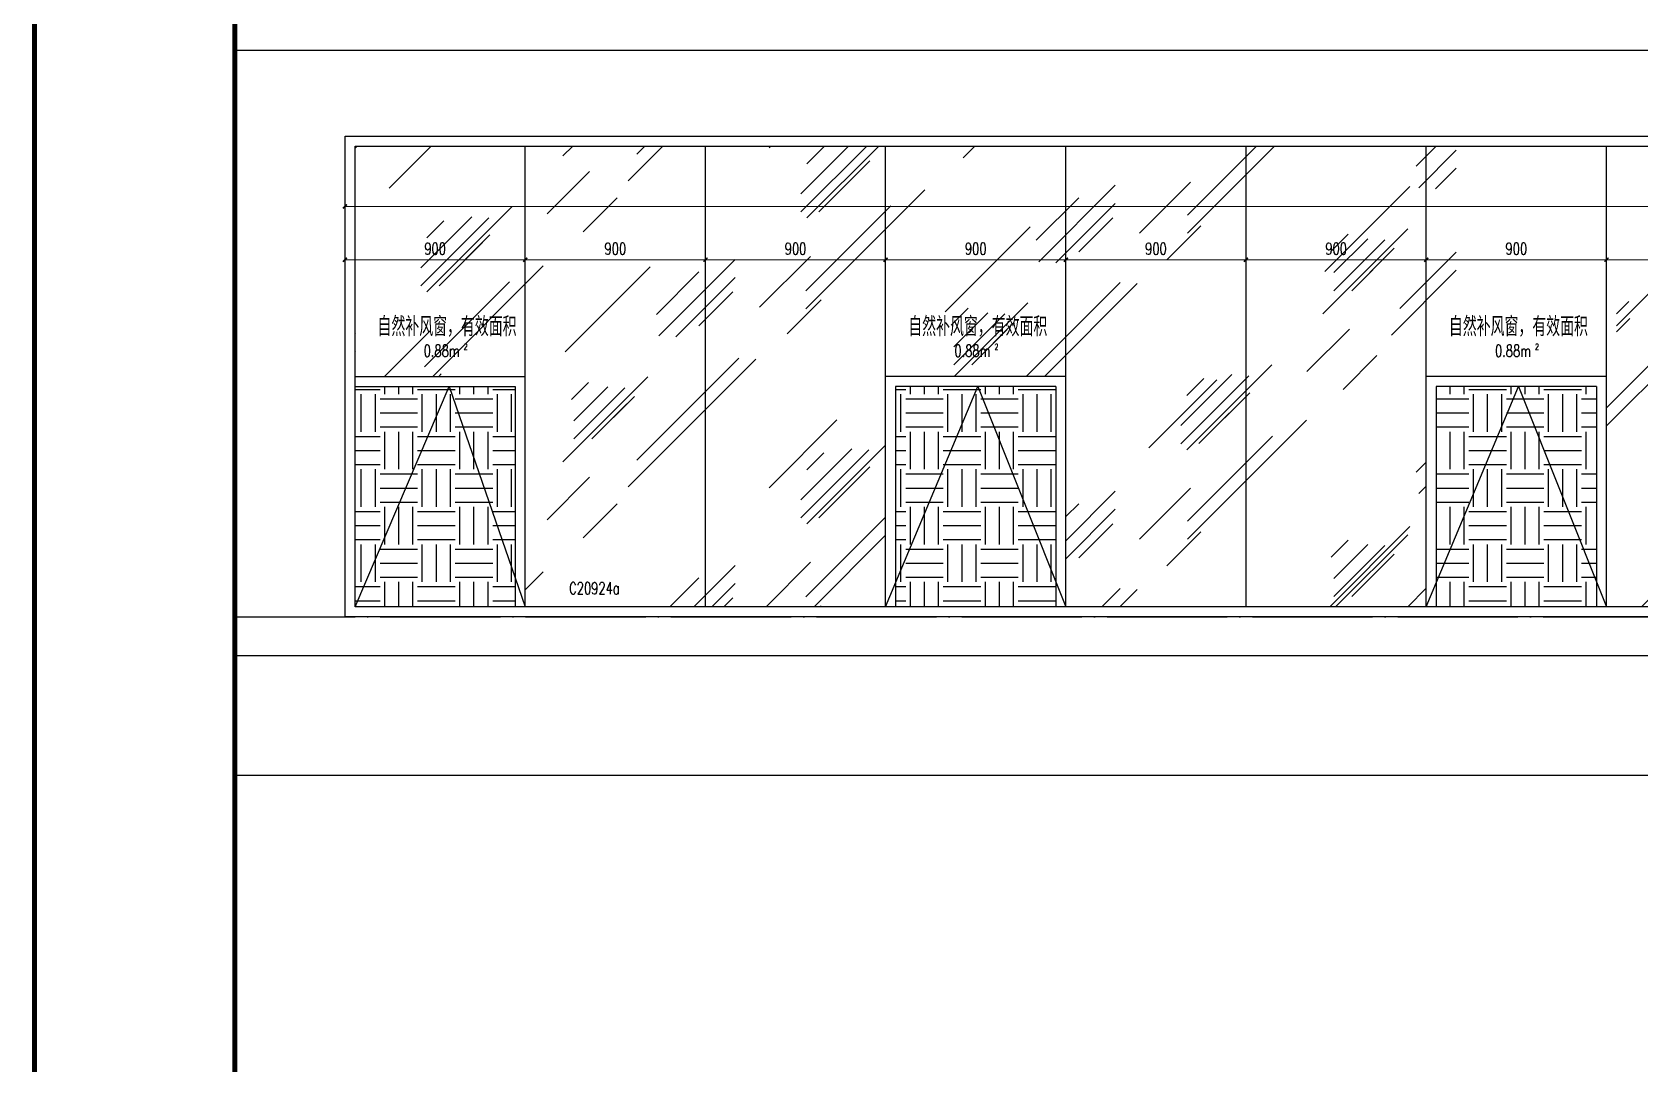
# Model space of a CAD drawing. Extents: x -4210259 to 293730, y -7499 to 868879.
# Drawn here: x -180612 to -172583, y 431071 to 436221 of the extents above; entities that cross this region are included whole.
import ezdxf
from ezdxf.enums import TextEntityAlignment as Align

# ---------------------------------------------------------------- set-up
doc = ezdxf.new("R2010")
doc.units = 0
doc.header["$LTSCALE"] = 1000
doc.header["$MEASUREMENT"] = 0
doc.linetypes.add('DOTE', pattern=[2.42, 2, -0.2, 0.02, -0.2])
doc.layers.get('Defpoints').update_dxf_attribs({"color": 210})
for name, color, linetype in [('0-cxFrame', 155, 'Continuous'), ('A-AXIS-DOTE', 14, 'DOTE'), ('A-CURTAIN', 134, 'Continuous'), ('A-WINDOW', 140, 'Continuous'), ('A-门窗表显示尺寸', 160, 'Continuous'), ('SPACE_HATCH', 8, 'Continuous'), ('参考线', 8, 'Continuous')]:
    doc.layers.add(name, color=color, linetype=linetype)
doc.layers.add('0-cxText', color=131, linetype='Continuous', lineweight=25)
doc.layers.add('A-WALL-HATCH', color=8, linetype='Continuous', lineweight=13)
doc.layers.add('A-加建区域', color=47, linetype='Continuous', plot=False)
doc.styles.add('_TCH_SPACE', font='SIMPLEX', dxfattribs={"height": 5, "bigfont": 'GBCBIG'})
doc.styles.add('A-DIM_T3', font='SIMPLEX', dxfattribs={"width": 0.705882, "bigfont": 'GBCBIG'})
doc.styles.add('A-STANDARD', font='SIMPLEX', dxfattribs={"bigfont": 'GBCBIG'})
doc.styles.add('cx_tuming', font='')
doc.styles.add('cx_tuqian1', font='')
doc.styles.add('黑体', font='', dxfattribs={"height": 12})
doc.styles.get('cx_tuming').set_extended_font_data('SimHei')
doc.styles.get('cx_tuqian1').set_extended_font_data('SimSun')
doc.styles.get('黑体').set_extended_font_data('SimHei')
doc.dimstyles.new('A-DIM&&20', dxfattribs={"dimtxt": 59.5, "dimasz": 20, "dimexe": 20, "dimexo": 20, "dimgap": 25.25, "dimtad": 1, "dimdec": 0, "dimzin": 0, "dimdsep": 46, "dimtxsty": 'A-DIM_T3', "dimblk": 'ARCHTICK', "dimcen": 0.09, "dimclrt": 7, "dimazin": 2, "dimtfac": 1, "dimtdec": 0, "dimtix": 1, "dimtmove": 2, "dimatfit": 3, "dimfxl": 0, "dimtolj": 1, "dimtzin": 0, "dimarcsym": 0})
pattern_1 = [(0, (0, 0), (187.5, 187.5), [187.5, -187.5]), (0, (0, 70.31), (187.5, 187.5), [187.5, -187.5]), (0, (0, 140.62), (187.5, 187.5), [187.5, -187.5]), (90, (23.44, 164.06), (-187.5, 187.5), [187.5, -187.5]), (90, (93.75, 164.06), (-187.5, 187.5), [187.5, -187.5]), (90, (164.06, 164.06), (-187.5, 187.5), [187.5, -187.5])]

# ---------------------------------------------------------------- blocks, each defined once
blk = doc.blocks.new('TK22.A1 L(Dragon)')
at = {"layer": '0-cxFrame', "color": 7, "const_width": 0.5}
blk.add_lwpolyline([(0, 0), (-841, 0), (-841, 594), (0, 594)], close=True, dxfattribs=at)
at = {"layer": '0-cxFrame', "const_width": 0.5}
blk.add_lwpolyline([(-80, 10), (-821, 10), (-821, 584), (-80, 584)], close=True, dxfattribs=at)
at = {"style": '黑体', "flags": 4}
blk.add_attdef('图幅', text='', height=3.3, dxfattribs=at).set_placement((-40, 3), align=Align.RIGHT)
at = {"layer": '0-cxText', "flags": 4}
for tag, height, style, p in [('建设单位', 3.5, 'cx_tuming', (-45, 240)), ('项目名称', 3.5, 'cx_tuming', (-45, 210)), ('子项名称', 3.5, 'cx_tuming', (-45, 180)), ('工程编号', 3.3, 'cx_tuqian1', (-35, 165)), ('图名1', 3.5, 'cx_tuming', (-45, 87)), ('图名2', 3.5, 'cx_tuming', (-45, 79)), ('图名3', 3.5, 'cx_tuming', (-45, 71)), ('出图日期', 3.3, 'cx_tuqian1', (-39, 60)), ('专业', 3.3, 'cx_tuqian1', (-55, 52)), ('图号', 3.3, 'cx_tuqian1', (-55, 44)), ('版次', 3.3, 'cx_tuqian1', (-20, 44))]:
    blk.add_attdef(tag, text='', height=height, dxfattribs=dict(at, style=style)).set_placement(p, align=Align.MIDDLE)
at = {"layer": 'Defpoints', "color": 6, "flags": 4}
for tag, height, style, p in [('tufu', 3.3, '黑体', (-12, 12)), ('dwfname', 4, 'cx_tuqian1', (-80, 3))]:
    blk.add_attdef(tag, text='', height=height, dxfattribs=dict(at, style=style)).set_placement(p, align=Align.RIGHT)
blk = doc.blocks.new('_ArchTick')
at = {"color": 0, "linetype": 'ByBlock', "const_width": 0.4}
blk.add_lwpolyline([(-0.5, -0.5), (0.5, 0.5)], dxfattribs=at)
blk = doc.blocks.new('*D1455')
at = {"layer": 'A-门窗表显示尺寸', "color": 0, "lineweight": -2}
for p, q in [((-182799.3, 543090.6), (-182799.3, 543358.1)), ((-161899.3, 543090.6), (-161899.3, 543358.1)), ((-182799.3, 543338.1), (-161899.3, 543338.1))]:
    blk.add_line(p, q, dxfattribs=at)
at = {"layer": 'Defpoints', "color": 0}
for p in [(-161899.3, 543338.1), (-182799.3, 543070.6), (-161899.3, 543070.6)]:
    blk.add_point(p, dxfattribs=at)
at = {"layer": 'A-门窗表显示尺寸', "color": 0, "lineweight": -2, "xscale": 20, "yscale": 20, "zscale": 20, "rotation": 180}
blk.add_blockref('_ArchTick', (-182799.3, 543338.1), dxfattribs=at)
at = {"layer": 'A-门窗表显示尺寸', "color": 0, "lineweight": -2, "xscale": 20, "yscale": 20, "zscale": 20}
blk.add_blockref('_ArchTick', (-161899.3, 543338.1), dxfattribs=at)
at = {"layer": 'A-门窗表显示尺寸', "color": 7, "insert": (-172349.3, 543393.1), "char_height": 59.5, "attachment_point": 5, "style": 'A-DIM_T3'}
blk.add_mtext('\\A1;20900', dxfattribs=at)
blk = doc.blocks.new('*D1473')
at = {"layer": 'A-门窗表显示尺寸', "color": 0, "lineweight": -2}
for p, q in [((-176499.3, 542824.5), (-176499.3, 543091.9)), ((-176499.3, 543071.9), (-175599.3, 543071.9)), ((-175599.3, 542824.5), (-175599.3, 543091.9))]:
    blk.add_line(p, q, dxfattribs=at)
at = {"layer": 'Defpoints', "color": 0}
for p in [(-175599.3, 543071.9), (-176499.3, 542804.5), (-175599.3, 542804.5)]:
    blk.add_point(p, dxfattribs=at)
at = {"layer": 'A-门窗表显示尺寸', "color": 0, "lineweight": -2, "xscale": 20, "yscale": 20, "zscale": 20, "rotation": 180}
blk.add_blockref('_ArchTick', (-176499.3, 543071.9), dxfattribs=at)
at = {"layer": 'A-门窗表显示尺寸', "color": 0, "lineweight": -2, "xscale": 20, "yscale": 20, "zscale": 20}
blk.add_blockref('_ArchTick', (-175599.3, 543071.9), dxfattribs=at)
at = {"layer": 'A-门窗表显示尺寸', "color": 7, "insert": (-176049.3, 543126.9), "char_height": 59.5, "attachment_point": 5, "style": 'A-DIM_T3'}
blk.add_mtext('\\A1;900', dxfattribs=at)
blk = doc.blocks.new('*D1474')
at = {"layer": 'A-门窗表显示尺寸', "color": 0, "lineweight": -2}
for p, q in [((-177399.3, 542824.5), (-177399.3, 543091.9)), ((-177399.3, 543071.9), (-176499.3, 543071.9)), ((-176499.3, 542824.5), (-176499.3, 543091.9))]:
    blk.add_line(p, q, dxfattribs=at)
at = {"layer": 'Defpoints', "color": 0}
for p in [(-176499.3, 543071.9), (-177399.3, 542804.5), (-176499.3, 542804.5)]:
    blk.add_point(p, dxfattribs=at)
at = {"layer": 'A-门窗表显示尺寸', "color": 0, "lineweight": -2, "xscale": 20, "yscale": 20, "zscale": 20, "rotation": 180}
blk.add_blockref('_ArchTick', (-177399.3, 543071.9), dxfattribs=at)
at = {"layer": 'A-门窗表显示尺寸', "color": 0, "lineweight": -2, "xscale": 20, "yscale": 20, "zscale": 20}
blk.add_blockref('_ArchTick', (-176499.3, 543071.9), dxfattribs=at)
at = {"layer": 'A-门窗表显示尺寸', "color": 7, "insert": (-176949.3, 543126.9), "char_height": 59.5, "attachment_point": 5, "style": 'A-DIM_T3'}
blk.add_mtext('\\A1;900', dxfattribs=at)
blk = doc.blocks.new('*D1475')
at = {"layer": 'A-门窗表显示尺寸', "color": 0, "lineweight": -2}
for p, q in [((-178299.3, 542824.5), (-178299.3, 543091.9)), ((-178299.3, 543071.9), (-177399.3, 543071.9)), ((-177399.3, 542824.5), (-177399.3, 543091.9))]:
    blk.add_line(p, q, dxfattribs=at)
at = {"layer": 'Defpoints', "color": 0}
for p in [(-177399.3, 543071.9), (-178299.3, 542804.5), (-177399.3, 542804.5)]:
    blk.add_point(p, dxfattribs=at)
at = {"layer": 'A-门窗表显示尺寸', "color": 0, "lineweight": -2, "xscale": 20, "yscale": 20, "zscale": 20, "rotation": 180}
blk.add_blockref('_ArchTick', (-178299.3, 543071.9), dxfattribs=at)
at = {"layer": 'A-门窗表显示尺寸', "color": 0, "lineweight": -2, "xscale": 20, "yscale": 20, "zscale": 20}
blk.add_blockref('_ArchTick', (-177399.3, 543071.9), dxfattribs=at)
at = {"layer": 'A-门窗表显示尺寸', "color": 7, "insert": (-177849.3, 543126.9), "char_height": 59.5, "attachment_point": 5, "style": 'A-DIM_T3'}
blk.add_mtext('\\A1;900', dxfattribs=at)
blk = doc.blocks.new('*D1476')
at = {"layer": 'A-门窗表显示尺寸', "color": 0, "lineweight": -2}
for p, q in [((-179199.3, 542824.5), (-179199.3, 543091.9)), ((-179199.3, 543071.9), (-178299.3, 543071.9)), ((-178299.3, 542824.5), (-178299.3, 543091.9))]:
    blk.add_line(p, q, dxfattribs=at)
at = {"layer": 'Defpoints', "color": 0}
for p in [(-178299.3, 543071.9), (-179199.3, 542804.5), (-178299.3, 542804.5)]:
    blk.add_point(p, dxfattribs=at)
at = {"layer": 'A-门窗表显示尺寸', "color": 0, "lineweight": -2, "xscale": 20, "yscale": 20, "zscale": 20, "rotation": 180}
blk.add_blockref('_ArchTick', (-179199.3, 543071.9), dxfattribs=at)
at = {"layer": 'A-门窗表显示尺寸', "color": 0, "lineweight": -2, "xscale": 20, "yscale": 20, "zscale": 20}
blk.add_blockref('_ArchTick', (-178299.3, 543071.9), dxfattribs=at)
at = {"layer": 'A-门窗表显示尺寸', "color": 7, "insert": (-178749.3, 543126.9), "char_height": 59.5, "attachment_point": 5, "style": 'A-DIM_T3'}
blk.add_mtext('\\A1;900', dxfattribs=at)
blk = doc.blocks.new('*D1477')
at = {"layer": 'A-门窗表显示尺寸', "color": 0, "lineweight": -2}
for p, q in [((-180099.3, 542824.5), (-180099.3, 543091.9)), ((-180099.3, 543071.9), (-179199.3, 543071.9)), ((-179199.3, 542824.5), (-179199.3, 543091.9))]:
    blk.add_line(p, q, dxfattribs=at)
at = {"layer": 'Defpoints', "color": 0}
for p in [(-179199.3, 543071.9), (-180099.3, 542804.5), (-179199.3, 542804.5)]:
    blk.add_point(p, dxfattribs=at)
at = {"layer": 'A-门窗表显示尺寸', "color": 0, "lineweight": -2, "xscale": 20, "yscale": 20, "zscale": 20, "rotation": 180}
blk.add_blockref('_ArchTick', (-180099.3, 543071.9), dxfattribs=at)
at = {"layer": 'A-门窗表显示尺寸', "color": 0, "lineweight": -2, "xscale": 20, "yscale": 20, "zscale": 20}
blk.add_blockref('_ArchTick', (-179199.3, 543071.9), dxfattribs=at)
at = {"layer": 'A-门窗表显示尺寸', "color": 7, "insert": (-179649.3, 543126.9), "char_height": 59.5, "attachment_point": 5, "style": 'A-DIM_T3'}
blk.add_mtext('\\A1;900', dxfattribs=at)
blk = doc.blocks.new('*D1478')
at = {"layer": 'A-门窗表显示尺寸', "color": 0, "lineweight": -2}
for p, q in [((-180999.3, 542824.5), (-180999.3, 543091.9)), ((-180999.3, 543071.9), (-180099.3, 543071.9)), ((-180099.3, 542824.5), (-180099.3, 543091.9))]:
    blk.add_line(p, q, dxfattribs=at)
at = {"layer": 'Defpoints', "color": 0}
for p in [(-180099.3, 543071.9), (-180999.3, 542804.5), (-180099.3, 542804.5)]:
    blk.add_point(p, dxfattribs=at)
at = {"layer": 'A-门窗表显示尺寸', "color": 0, "lineweight": -2, "xscale": 20, "yscale": 20, "zscale": 20, "rotation": 180}
blk.add_blockref('_ArchTick', (-180999.3, 543071.9), dxfattribs=at)
at = {"layer": 'A-门窗表显示尺寸', "color": 0, "lineweight": -2, "xscale": 20, "yscale": 20, "zscale": 20}
blk.add_blockref('_ArchTick', (-180099.3, 543071.9), dxfattribs=at)
at = {"layer": 'A-门窗表显示尺寸', "color": 7, "insert": (-180549.3, 543126.9), "char_height": 59.5, "attachment_point": 5, "style": 'A-DIM_T3'}
blk.add_mtext('\\A1;900', dxfattribs=at)
blk = doc.blocks.new('*D1479')
at = {"layer": 'A-门窗表显示尺寸', "color": 0, "lineweight": -2}
for p, q in [((-181899.3, 542824.5), (-181899.3, 543091.9)), ((-181899.3, 543071.9), (-180999.3, 543071.9)), ((-180999.3, 542824.5), (-180999.3, 543091.9))]:
    blk.add_line(p, q, dxfattribs=at)
at = {"layer": 'Defpoints', "color": 0}
for p in [(-180999.3, 543071.9), (-181899.3, 542804.5), (-180999.3, 542804.5)]:
    blk.add_point(p, dxfattribs=at)
at = {"layer": 'A-门窗表显示尺寸', "color": 0, "lineweight": -2, "xscale": 20, "yscale": 20, "zscale": 20, "rotation": 180}
blk.add_blockref('_ArchTick', (-181899.3, 543071.9), dxfattribs=at)
at = {"layer": 'A-门窗表显示尺寸', "color": 0, "lineweight": -2, "xscale": 20, "yscale": 20, "zscale": 20}
blk.add_blockref('_ArchTick', (-180999.3, 543071.9), dxfattribs=at)
at = {"layer": 'A-门窗表显示尺寸', "color": 7, "insert": (-181449.3, 543126.9), "char_height": 59.5, "attachment_point": 5, "style": 'A-DIM_T3'}
blk.add_mtext('\\A1;900', dxfattribs=at)
blk = doc.blocks.new('*D1480')
at = {"layer": 'A-门窗表显示尺寸', "color": 0, "lineweight": -2}
for p, q in [((-182799.3, 542824.5), (-182799.3, 543091.9)), ((-182799.3, 543071.9), (-181899.3, 543071.9)), ((-181899.3, 542824.5), (-181899.3, 543091.9))]:
    blk.add_line(p, q, dxfattribs=at)
at = {"layer": 'Defpoints', "color": 0}
for p in [(-181899.3, 543071.9), (-182799.3, 542804.5), (-181899.3, 542804.5)]:
    blk.add_point(p, dxfattribs=at)
at = {"layer": 'A-门窗表显示尺寸', "color": 0, "lineweight": -2, "xscale": 20, "yscale": 20, "zscale": 20, "rotation": 180}
blk.add_blockref('_ArchTick', (-182799.3, 543071.9), dxfattribs=at)
at = {"layer": 'A-门窗表显示尺寸', "color": 0, "lineweight": -2, "xscale": 20, "yscale": 20, "zscale": 20}
blk.add_blockref('_ArchTick', (-181899.3, 543071.9), dxfattribs=at)
at = {"layer": 'A-门窗表显示尺寸', "color": 7, "insert": (-182349.3, 543126.9), "char_height": 59.5, "attachment_point": 5, "style": 'A-DIM_T3'}
blk.add_mtext('\\A1;900', dxfattribs=at)
blk = doc.blocks.new('rrr')
blk.add_wipeout([(-182799.3, 541289.4), (-161899.3, 541289.4), (-161899.3, 543689.4), (-182799.3, 543689.4)]).dxf.layer = '参考线'
at = {"layer": 'A-WALL-HATCH'}
h = blk.add_hatch(dxfattribs=at)
h.set_pattern_fill('玻璃2', color=256, scale=100, angle=180)
h.set_pattern_definition([(45, (1223512.4, 24111.9), (0, 1527.35065), [600, -360, 600, -360, 240, -523.2816]), (45, (1223482.4, 24141.9), (0, 1527.35065), [480, -600, 360, -360, 420, -463.2816]), (45, (1223482.4, 24231.9), (0, 1527.35065), [360, -720, 240, -360, 540, -463.2816]), (45, (1223572.4, 24141.9), (0, 1527.35065), [360, -720, 300, -1303.2815]), (45, (1223662.4, 24231.9), (0, 1527.35065), [180, -900, 120, -1483.2815]), (45, (1223512.4, 24381.9), (0, 1527.35065), [120, -900, 120, -480, 300, -763.2816]), (45, (1224052.4, 24291.9), (0, 1527.35065), [600, -900, 720, -475.2816]), (45, (1224052.4, 24201.9), (0, 1527.35065), [840, -600, 900, -355.2816]), (45, (1224202.4, 24321.9), (0, -1697.0563), [600, -840, 480, -763.2816]), (45, (1224112.4, 24501.9), (0, 1527.35065), [300, -1200, 360, -823.2816]), (45, (1224292.4, 24411.9), (0, 1527.35065), [240, -1200, 240, -1003.2815])])
h.paths.add_polyline_path([(-177399.3, 541339.4), (-177399.3, 542489.4), (-177249.3, 542489.4), (-177249.3, 543639.4), (-182749.3, 543639.4), (-182749.3, 542489.4), (-181899.3, 542489.4), (-181899.3, 541339.4), (-180099.3, 541339.4), (-180099.3, 542489.4), (-179199.3, 542489.4), (-179199.3, 541339.4)])
h.paths.add_polyline_path([(-168199.3, 541339.4), (-168199.3, 542489.4), (-168249.3, 542489.4), (-168249.3, 543639.4), (-171949.3, 543639.4), (-171949.3, 542489.4), (-172749.3, 542489.4), (-172749.3, 543639.4), (-176449.3, 543639.4), (-176449.3, 542489.4), (-176499.3, 542489.4), (-176499.3, 541339.4), (-174699.3, 541339.4), (-174699.3, 542489.4), (-173799.3, 542489.4), (-173799.3, 541339.4), (-170899.3, 541339.4), (-170899.3, 542489.4), (-169999.3, 542489.4), (-169999.3, 541339.4)])
h.paths.add_polyline_path([(-162799.3, 541339.4), (-162799.3, 542489.4), (-161949.3, 542489.4), (-161949.3, 543639.4), (-167449.3, 543639.4), (-167449.3, 542489.4), (-167299.3, 542489.4), (-167299.3, 541339.4), (-165499.3, 541339.4), (-165499.3, 542489.4), (-164599.3, 542489.4), (-164599.3, 541339.4)])
at = {"layer": 'SPACE_HATCH'}
h = blk.add_hatch(dxfattribs=at)
h.set_pattern_fill('土壤', color=256, scale=50, style=0)
h.set_pattern_definition(pattern_1)
h.paths.add_polyline_path([(-182749.3, 542439.4), (-181949.3, 542439.4), (-181949.3, 541339.4), (-182749.3, 541339.4)])
h = blk.add_hatch(dxfattribs=at)
h.set_pattern_fill('土壤', color=256, scale=50, style=0)
h.set_pattern_definition(pattern_1)
h.paths.add_polyline_path([(-179249.3, 542439.4), (-180049.3, 542439.4), (-180049.3, 541339.4), (-179249.3, 541339.4)])
h = blk.add_hatch(dxfattribs=at)
h.set_pattern_fill('土壤', color=256, scale=50, style=0)
h.set_pattern_definition(pattern_1)
h.paths.add_polyline_path([(-176549.3, 542439.4), (-177349.3, 542439.4), (-177349.3, 541339.4), (-176549.3, 541339.4)])
at = {"layer": 'A-WINDOW'}
for p, q in [((-181899.3, 541339.4), (-181899.3, 543639.4)), ((-180999.3, 541339.4), (-180999.3, 543639.4)), ((-180099.3, 541339.4), (-180099.3, 543639.4)), ((-179199.3, 541339.4), (-179199.3, 543639.4)), ((-178299.3, 541339.4), (-178299.3, 543639.4)), ((-177399.3, 541339.4), (-177399.3, 543639.4)), ((-176499.3, 541339.4), (-176499.3, 543639.4)), ((-182749.3, 542489.4), (-181899.3, 542489.4)), ((-179199.3, 542489.4), (-180099.3, 542489.4)), ((-176499.3, 542489.4), (-177399.3, 542489.4)), ((-182749.3, 542439.4), (-181949.3, 542439.4)), ((-181949.3, 542439.4), (-181949.3, 541339.4)), ((-180049.3, 542439.4), (-180049.3, 541339.4)), ((-179249.3, 542439.4), (-180049.3, 542439.4)), ((-179249.3, 542439.4), (-179249.3, 541339.4)), ((-177349.3, 542439.4), (-177349.3, 541339.4)), ((-176549.3, 542439.4), (-177349.3, 542439.4)), ((-176549.3, 542439.4), (-176549.3, 541339.4))]:
    blk.add_line(p, q, dxfattribs=at)
for points in [[(-161899.3, 541289.4), (-182799.3, 541289.4), (-182799.3, 543689.4), (-161899.3, 543689.4)], [(-161949.3, 541339.4), (-182749.3, 541339.4), (-182749.3, 543639.4), (-161949.3, 543639.4)]]:
    blk.add_lwpolyline(points, close=True, dxfattribs=at)
for points in [[(-182749.3, 541339.4), (-182278.7, 542439.4), (-181899.3, 541339.4)], [(-180099.3, 541339.4), (-179638.7, 542439.4), (-179199.3, 541339.4)], [(-177399.3, 541339.4), (-176938.7, 542439.4), (-176499.3, 541339.4)]]:
    blk.add_lwpolyline(points, dxfattribs=at)
at = {"layer": 'A-加建区域', "style": '_TCH_SPACE'}
for p in [(-182637, 542690), (-179986.2, 542690), (-177286.2, 542690)]:
    blk.add_text('自然补风窗，有效面积', height=96.45, dxfattribs=at).set_placement(p)
at = {"layer": 'A-加建区域', "style": '_TCH_SPACE', "width": 0.705882}
for s, height, p in [('0.88m', 59.5, (-182406.7, 542587.6)), ('2', 29.8, (-182206.7, 542622.6)), ('0.88m', 59.5, (-179755.9, 542587.6)), ('2', 29.8, (-179555.9, 542622.6)), ('0.88m', 59.5, (-177055.9, 542587.6)), ('2', 29.8, (-176855.9, 542622.6))]:
    blk.add_text(s, height=height, dxfattribs=at).set_placement(p)
at = {"layer": 'A-门窗表显示尺寸', "color": 1, "style": 'A-STANDARD', "width": 0.705882}
blk.add_text('C20924a', height=59.5, dxfattribs=at).set_placement((-181679.7, 541401.9))
at = {"layer": 'A-门窗表显示尺寸'}
for p1, p2, picture, middle in [((-182799.3, 543070.6), (-161899.3, 543070.6), '*D1455', (-172349.3, 543393.1)), ((-182799.3, 542804.5), (-181899.3, 542804.5), '*D1480', (-182349.3, 543126.9)), ((-181899.3, 542804.5), (-180999.3, 542804.5), '*D1479', (-181449.3, 543126.9)), ((-180999.3, 542804.5), (-180099.3, 542804.5), '*D1478', (-180549.3, 543126.9)), ((-180099.3, 542804.5), (-179199.3, 542804.5), '*D1477', (-179649.3, 543126.9)), ((-179199.3, 542804.5), (-178299.3, 542804.5), '*D1476', (-178749.3, 543126.9)), ((-178299.3, 542804.5), (-177399.3, 542804.5), '*D1475', (-177849.3, 543126.9)), ((-177399.3, 542804.5), (-176499.3, 542804.5), '*D1474', (-176949.3, 543126.9)), ((-176499.3, 542804.5), (-175599.3, 542804.5), '*D1473', (-176049.3, 543126.9))]:
    dim = blk.add_aligned_dim(p1=p1, p2=p2, distance=267.5, dimstyle='A-DIM&&20', dxfattribs=at)
    dim.commit()
    dim.dimension.update_dxf_attribs({"geometry": picture, "text_midpoint": middle})

msp = doc.modelspace()

# ---------------------------------------------------------------- linework, layer by layer
at = {"layer": 'A-AXIS-DOTE', "linetype": 'DOTE', "ltscale": 0.3}
msp.add_line((-179600, 433302.7), (-142550, 433302.7), dxfattribs=at)
at = {"layer": 'A-CURTAIN'}
for p, q in [((-142550, 436129.4), (-179600, 436129.4)), ((-179600, 433110.1), (-142550, 433110.1)), ((-142550, 432510.1), (-179600, 432510.1))]:
    msp.add_line(p, q, dxfattribs=at)

# ---------------------------------------------------------------- block references
at = {"layer": '0-cxFrame', "xscale": 50, "yscale": 50, "zscale": 50}
msp.add_blockref('TK22.A1 L(Dragon)', (-138550, 421220), dxfattribs=at)

# ---------------------------------------------------------------- next in the draw order: block references
at = {"layer": 'A-WALL-HATCH'}
msp.add_blockref('rrr', (3749.3, -107986.7), dxfattribs=at)

doc.saveas('drawing.dxf')
